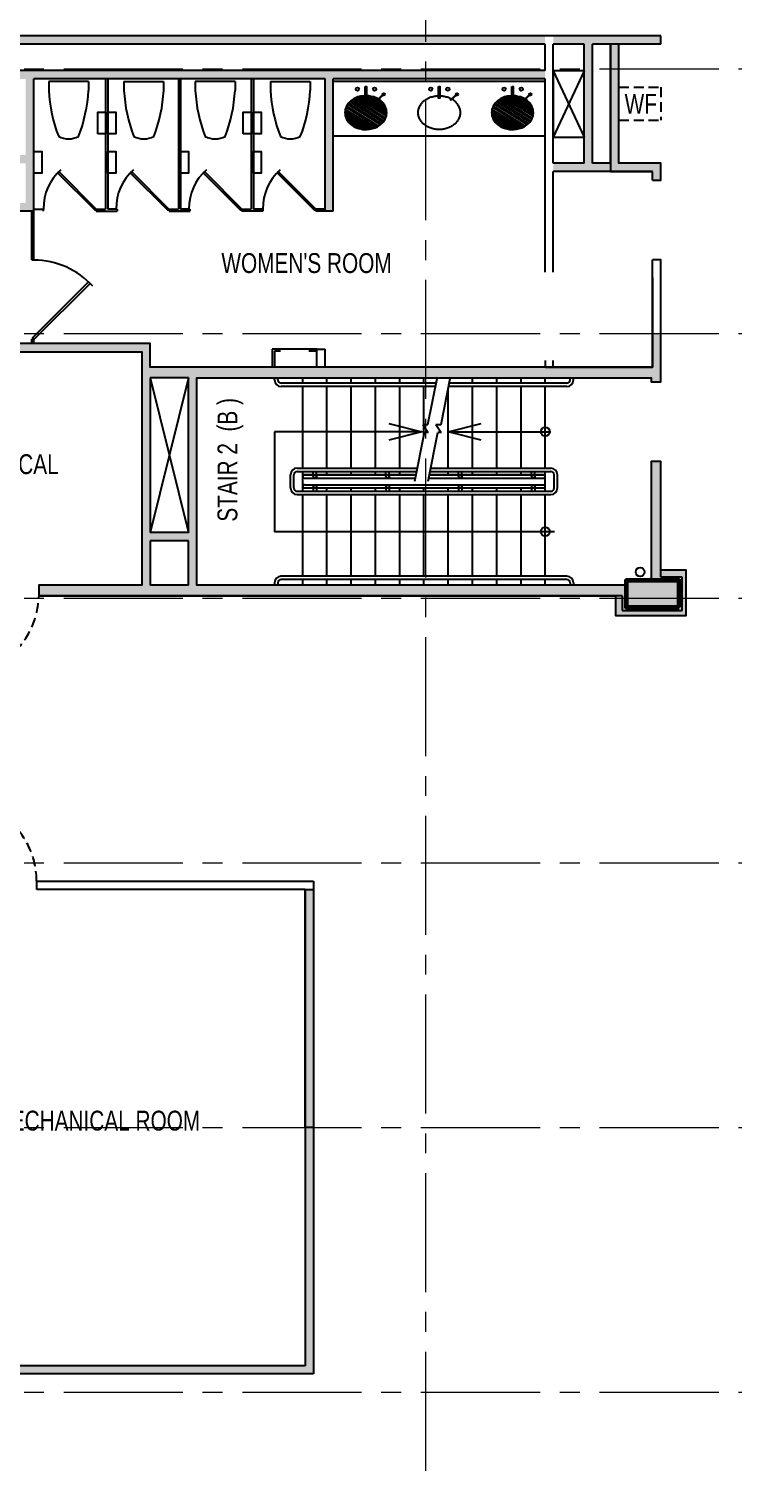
# Model space of a CAD drawing. Header units: inches. Extents: x -58 to 2079, y -173 to 1932.
# Drawn here: x 979 to 1298, y 478 to 1129 of the extents above; entities that cross this region are included whole.
import ezdxf
from ezdxf.enums import TextEntityAlignment as Align

# ---------------------------------------------------------------- set-up
doc = ezdxf.new("R2010")
doc.units = ezdxf.units.IN
doc.header["$LTSCALE"] = 72
doc.header["$MEASUREMENT"] = 0
doc.linetypes.add('CENTER2', pattern=[1.125, 0.75, -0.125, 0.125, -0.125])
doc.linetypes.add('HIDDEN4', pattern=[0.09375, 0.0625, -0.03125])
doc.layers.get('0').update_dxf_attribs({"linetype": 'CONTINUOUS'})
for name, color, linetype in [('A-Anno-Bldg', 7, 'CONTINUOUS'), ('A-Door-Demo', 7, 'HIDDEN4'), ('A-Flor-Pfix-Demo', 7, 'HIDDEN4'), ('A-Flor-Pfix-Exst', 43, 'CONTINUOUS'), ('A-Flor-Spcl', 6, 'CONTINUOUS'), ('A-Flor-Strs-Exst', 53, 'CONTINUOUS'), ('A-Wall-Bldg', 235, 'CONTINUOUS')]:
    doc.layers.add(name, color=color, linetype=linetype)
doc.layers.add('S-Cols-Patt', color=5, linetype='CONTINUOUS', lineweight=60)
doc.layers.add('S-Grid', color=8, linetype='CENTER2', lineweight=13)
doc.styles.add('1024-3rd Floor Background$0$ARIAL', font='arial.ttf', dxfattribs={"width": 0.75, "height": 12})

msp = doc.modelspace()

# ---------------------------------------------------------------- hatches: boundary and pattern name
at = {"true_color": 0x939598}
h = msp.add_hatch(color=252, dxfattribs=at)
h.dxf.hatch_style = 1
h.paths.add_polyline_path([(1159, 1110.25), (919, 1110.25), (919, 1106.5), (977.5, 1106.5), (977.5, 1072), (919, 1072), (919, 1068.25), (977.5, 1068.25), (977.5, 1050.25), (919, 1050.25), (919, 1046.5), (981.25, 1046.5), (981.25, 1106.5), (1113.25, 1106.5), (1113.25, 1046.5), (1117, 1046.5), (1117, 1106.5), (1159, 1106.5)])
h.paths.add_polyline_path([(1159, 1126), (919, 1126), (919, 1122.25), (1159, 1122.25)])
h.paths.add_polyline_path([(1213, 1126), (1159, 1126), (1159, 1122.25), (1213, 1122.25)])
h.paths.add_polyline_path([(1213, 1110.25), (1159, 1110.25), (1159, 1106.5), (1213, 1106.5)])
h.paths.add_polyline_path([(1265.5, 1126), (1216.75, 1126), (1216.75, 1122.25), (1230.75, 1122.25), (1230.75, 1111), (1234.5, 1111), (1234.5, 1122.25), (1242.75, 1122.25), (1246.5, 1122.25), (1246.5, 1122.25), (1265.5, 1122.25)])
h.paths.add_polyline_path([(1246.5, 1122.25), (1242.75, 1122.25), (1242.75, 1111), (1246.5, 1111)], flags=17)
h.paths.add_polyline_path([(1246.5, 1111), (1242.75, 1111), (1242.75, 1064.5), (1261.75, 1064.5), (1261.75, 1060.52), (1265.5, 1060.52), (1265.5, 1068.25), (1246.5, 1068.25)])
h.paths.add_polyline_path([(1234.5, 1111), (1230.75, 1111), (1230.75, 1068.25), (1216.75, 1068.25), (1216.75, 1064.5), (1242.75, 1064.5), (1242.75, 1068.25), (1234.5, 1068.25)])
h = msp.add_hatch(color=252, dxfattribs=at)
h.dxf.hatch_style = 1
h.paths.add_polyline_path([(1033.88, 986.5), (922.02, 986.5), (922.02, 991), (920.52, 991), (920.52, 982.75), (1030.12, 982.75), (1030.12, 877), (983.42, 877), (983.42, 872.12), (1245, 872.12), (1245, 863.25), (1277, 863.25), (1277, 883.75), (1265.5, 883.75), (1265.5, 933.06), (1261.12, 933.06), (1261.12, 879), (1273.77, 879), (1273.77, 867), (1249.77, 867), (1249.75, 877), (1055.12, 877), (1055.12, 971), (1261.12, 971), (1261.12, 969.06), (1265.5, 969.06), (1265.5, 991), (1261.75, 991), (1261.75, 975.75), (1213, 975.75), (1113.25, 975.75), (1108.49, 975.75), (1033.88, 975.75)])
h.paths.add_polyline_path([(1033.88, 971), (1051.38, 971), (1051.38, 900.75), (1033.88, 900.75)], flags=16)
h.paths.add_polyline_path([(1033.88, 897), (1051.38, 897), (1051.38, 877), (1033.88, 877)], flags=16)
h.paths.add_polyline_path([(922.02, 994.75), (919, 994.75), (919, 991), (922.02, 991)])
h = msp.add_hatch(color=252, dxfattribs=at)
h.dxf.hatch_style = 1
h.paths.add_polyline_path([(677.75, 536.94), (605.75, 536.94), (605.75, 567.69), (602, 567.69), (602, 536.94), (588, 536.94), (588, 567.69), (584.25, 567.69), (584.25, 536.94), (576.25, 536.94), (576.25, 567.69), (572.5, 567.69), (572.5, 532.56), (677.75, 532.56)])
h.paths.add_polyline_path([(919, 535), (892.75, 535), (892.75, 557), (919, 557), (919, 561), (892.75, 561), (892.75, 631), (889, 631), (889, 536.94), (681.5, 536.94), (681.5, 532.56), (903.25, 532.56), (903.25, 511), (907, 511), (907, 523), (919, 523)])
h.paths.add_polyline_path([(772.82, 635.19), (681.5, 635.19), (681.5, 631), (771.98, 631)])
h.paths.add_polyline_path([(776.53, 635.19), (772.82, 635.19), (771.98, 631), (775.7, 631)])
h.paths.add_polyline_path([(892.75, 633), (896.52, 633), (896.52, 635.19), (776.53, 635.19), (775.7, 631), (892.75, 631)])
h.paths.add_polyline_path([(896.52, 645), (679, 645), (679, 641.25), (681.5, 641.25), (896.52, 641.25)])
h.paths.add_polyline_path([(692.28, 739), (721.28, 739), (721.28, 742.75), (679, 742.75), (679, 739.02), (688.28, 739.03), (688.28, 645.03), (692.28, 645.03)])
h.paths.add_polyline_path([(919, 636.75), (908.52, 636.75), (908.52, 633), (919, 633)])
h.paths.add_polyline_path([(934.75, 636.75), (919, 636.75), (919, 633), (931, 633), (931, 631), (934.75, 631)])
h.paths.add_polyline_path([(934.75, 631), (931, 631), (931, 561), (919, 561), (919, 557), (931, 557), (931, 535), (919, 535), (919, 523), (931, 523), (931, 511), (935, 511), (935, 519.25), (1108, 519.25), (1108, 631), (1104.25, 631), (1104.25, 523), (934.75, 523)])
h.paths.add_polyline_path([(935, 511), (931, 511), (931, 499), (919, 499), (919, 495.25), (935, 495.25)])
h.paths.add_polyline_path([(919, 499), (907, 499), (907, 511), (903.25, 511), (903.25, 495.25), (919, 495.25)])
h = msp.add_hatch(color=252, dxfattribs=at)
h.dxf.hatch_style = 1
h.paths.add_polyline_path([(1108, 739), (1104.25, 739), (1104.25, 631), (1108, 631)])
at = {"layer": 'S-Cols-Patt'}
h = msp.add_hatch(color=256, dxfattribs=at)
h.paths.add_polyline_path([(576.28, 747), (564.28, 747), (564.28, 723), (576.28, 723)])
h.paths.add_polyline_path([(576.28, 669), (564.28, 669), (564.28, 645), (576.28, 645)])
h.paths.add_polyline_path([(1273.77, 867), (1273.77, 879), (1249.77, 879), (1249.77, 867)])
h.paths.add_polyline_path([(896.52, 991), (920.52, 991), (920.52, 967), (896.52, 967)])
h.paths.add_polyline_path([(896.32, 871), (908.32, 871), (908.32, 895), (896.32, 895)])
h.paths.add_polyline_path([(576.28, 871), (564.28, 871), (564.28, 895), (576.28, 895)])
h.paths.add_polyline_path([(576.25, 949), (564.25, 949), (564.25, 973), (576.25, 973)])

# ---------------------------------------------------------------- linework, layer by layer
at = {"layer": 'A-Door-Demo', "transparency": 33554687}
for centre, radius, start, end in [((947.41, 872.65), 36.02, 314.42108, 358.37033), ((946.45, 742.81), 36, 0, 45)]:
    msp.add_arc(centre, radius, start, end, dxfattribs=at)
at = {"layer": 'A-Flor-Pfix-Demo'}
for p, q in [((1246.5, 1102.75), (1265.5, 1102.75)), ((1265.5, 1102.75), (1265.5, 1087.75)), ((1246.5, 1087.75), (1265.5, 1087.75))]:
    msp.add_line(p, q, dxfattribs=at)
at = {"layer": 'A-Flor-Pfix-Exst'}
for p, q in [((1005.96, 1105.3), (987.96, 1105.3)), ((987.96, 1105.3), (987.96, 1101.3)), ((1005.96, 1105.3), (1005.96, 1101.3)), ((1013.74, 1106.5), (1013.74, 1047.5)), ((1014.74, 1106.5), (1014.74, 1047.5)), ((1022.07, 1105.3), (1040.07, 1105.3)), ((1022.07, 1105.3), (1022.07, 1101.3)), ((1040.07, 1105.3), (1040.07, 1101.3)), ((1046.75, 1106.5), (1046.75, 1047.5)), ((1047.75, 1106.5), (1047.75, 1047.5)), ((1072.42, 1105.3), (1054.42, 1105.3)), ((1054.42, 1105.3), (1054.42, 1101.3)), ((1072.42, 1105.3), (1072.42, 1101.3)), ((1079.76, 1106.5), (1079.76, 1047.5)), ((1080.76, 1106.5), (1080.76, 1047.5)), ((1088.54, 1105.3), (1106.54, 1105.3)), ((1088.54, 1105.3), (1088.54, 1101.3)), ((1106.54, 1105.3), (1106.54, 1101.3)), ((1117, 1105.54), (1213, 1105.54)), ((1213, 1080.5), (1117, 1080.5)), ((980.25, 1024.41), (980.25, 1046.5)), ((981.25, 1047.5), (985.5, 1047.5)), ((981.25, 1024.41), (981.25, 1046.5)), ((985.5, 1047.5), (985.5, 1046.5)), ((1009.5, 1047.5), (1013.74, 1047.5)), ((1009.5, 1047.5), (1009.5, 1046.5)), ((1009.5, 1046.5), (1018.99, 1046.5)), ((1018.99, 1047.5), (1014.74, 1047.5)), ((1018.99, 1047.5), (1018.99, 1046.5)), ((1042.5, 1047.5), (1046.75, 1047.5)), ((1042.5, 1047.5), (1042.5, 1046.5)), ((1042.5, 1047.5), (1046.75, 1047.5)), ((1042.5, 1047.5), (1042.5, 1046.5)), ((1042.5, 1046.5), (1052, 1046.5)), ((1052, 1046.5), (1042.5, 1046.5)), ((1052, 1047.5), (1047.75, 1047.5)), ((1052, 1047.5), (1047.75, 1047.5)), ((1052, 1047.5), (1052, 1046.5)), ((1052, 1047.5), (1052, 1046.5)), ((1075.51, 1047.5), (1079.76, 1047.5)), ((1075.51, 1047.5), (1075.51, 1046.5)), ((1085, 1046.5), (1075.51, 1046.5)), ((1085, 1047.5), (1080.76, 1047.5)), ((1085, 1047.5), (1085, 1046.5)), ((1113.25, 1047.5), (1109, 1047.5)), ((1109, 1047.5), (1109, 1046.5)), ((1113.25, 1046.5), (1109, 1046.5)), ((980.25, 1024.41), (981.18, 1024.41)), ((980.25, 986.5), (980.25, 988.46)), ((980.25, 988.46), (981.25, 988.46)), ((981.25, 986.5), (981.25, 988.46)), ((1089.34, 984), (1089.34, 975.75)), ((1109.5, 984), (1089.34, 984)), ((1090.34, 983), (1090.34, 975.75)), ((1092.99, 983), (1090.34, 983)), ((1109.5, 983), (1105.85, 983)), ((1109.5, 975.75), (1109.5, 984)), ((1109.5, 984), (1113.25, 984)), ((1113.25, 975.75), (1113.25, 984))]:
    msp.add_line(p, q, dxfattribs=at)
for points in [[(1131.44, 1103.07), (1131.98, 1103.07), (1131.98, 1097.73), (1131.44, 1097.73)], [(1164.7, 1103.07), (1165.24, 1103.07), (1165.24, 1097.73), (1164.7, 1097.73)], [(1197.95, 1103.07), (1198.49, 1103.07), (1198.49, 1097.73), (1197.95, 1097.73)], [(1139.75, 1099.58), (1136.95, 1096.95), (1137.11, 1096.78), (1139.92, 1099.41)], [(1173, 1099.58), (1170.2, 1096.95), (1170.36, 1096.78), (1173.17, 1099.41)], [(1206.26, 1099.58), (1203.45, 1096.95), (1203.62, 1096.78), (1206.42, 1099.41)], [(1010.15, 1081.59), (1010.15, 1091.38), (1013.74, 1091.38), (1013.74, 1081.59)], [(1014.74, 1081.59), (1014.74, 1091.38), (1018.33, 1091.38), (1018.33, 1081.59)], [(1076.17, 1081.59), (1076.17, 1091.38), (1079.76, 1091.38), (1079.76, 1081.59)], [(1080.76, 1081.59), (1080.76, 1091.38), (1084.34, 1091.38), (1084.34, 1081.59)], [(981.25, 1063.71), (981.25, 1073.5), (984.84, 1073.5), (984.84, 1063.71)], [(1014.74, 1063.71), (1014.74, 1073.5), (1018.33, 1073.5), (1018.33, 1063.71)], [(1047.75, 1063.71), (1047.75, 1073.5), (1051.34, 1073.5), (1051.34, 1063.71)], [(1080.76, 1063.71), (1080.76, 1073.5), (1084.34, 1073.5), (1084.34, 1063.71)], [(992.56, 1064.47), (1009.53, 1047.5), (1008.96, 1046.93), (991.99, 1063.9)], [(1025.51, 1064.47), (1042.48, 1047.5), (1041.91, 1046.93), (1024.94, 1063.9)], [(1058.54, 1064.47), (1075.51, 1047.5), (1074.94, 1046.93), (1057.97, 1063.9)], [(1092.03, 1064.47), (1109, 1047.5), (1108.44, 1046.93), (1091.47, 1063.9)], [(1006.7, 1013.77), (981.25, 988.32), (980.54, 989.03), (1006, 1014.48)]]:
    msp.add_lwpolyline(points, close=True, dxfattribs=at)
for points in [[(1170.86, 1097.24, -0.028088), (1171.72, 1096.63, -0.050102), (1172.9, 1095.46, -0.054326), (1173.78, 1094.13, -0.058065), (1174.32, 1092.69, -0.060308), (1174.5, 1091.19, -0.060308), (1174.32, 1089.69, -0.058065), (1173.78, 1088.25, -0.054326), (1172.9, 1086.92, -0.050102), (1171.72, 1085.75, -0.046205), (1170.28, 1084.8, -0.043102), (1168.63, 1084.09, -0.040993), (1166.85, 1083.65, -0.039935), (1165, 1083.5, -0.039935), (1163.15, 1083.65, -0.040993), (1161.36, 1084.09, -0.043102), (1159.72, 1084.8, -0.046205), (1158.28, 1085.75, -0.050102), (1157.1, 1086.92, -0.054326), (1156.22, 1088.25, -0.058065), (1155.68, 1089.69, -0.060308), (1155.5, 1091.19, -0.060308), (1155.68, 1092.69, -0.058065), (1156.22, 1094.13, -0.054326), (1157.1, 1095.46, -0.050102), (1158.28, 1096.63, -0.046205), (1159.72, 1097.58, -0.043102), (1161.36, 1098.29, -0.040993), (1163.15, 1098.73, -0.033449), (1164.7, 1098.88)], [(1165.24, 1098.88, -0.034799), (1166.85, 1098.73, -0.040993), (1168.63, 1098.29, -0.043102), (1170.28, 1097.58, -0.011409), (1170.65, 1097.37)]]:
    msp.add_lwpolyline(points, format="xyb", dxfattribs=at)
for centre, radius in [((1127.93, 1101.9), 0.75), ((1135.68, 1101.9), 0.75), ((1161.18, 1101.9), 0.75), ((1168.93, 1101.9), 0.75), ((1194.43, 1101.9), 0.75), ((1202.19, 1101.9), 0.75), ((1139.86, 1099.45), 0.5), ((1173.11, 1099.45), 0.5), ((1206.37, 1099.45), 0.5)]:
    msp.add_circle(centre, radius, dxfattribs=at)
for centre, radius, start, end in [((1055.59, 1104.81), 67.72, 182.97061, 201.21891), ((938.33, 1104.81), 67.72, 338.78109, 357.02939), ((1089.7, 1104.81), 67.72, 182.97061, 201.21891), ((972.45, 1104.81), 67.72, 338.78109, 357.02939), ((1122.05, 1104.81), 67.72, 182.97061, 201.21891), ((1004.8, 1104.81), 67.72, 338.78109, 357.02939), ((1156.16, 1104.81), 67.72, 182.97061, 201.21891), ((1038.91, 1104.81), 67.72, 338.78109, 357.02939), ((996.96, 1089.92), 10.62, 244.94239, 295.05762), ((1031.07, 1089.92), 10.62, 244.94238, 295.05761), ((1063.42, 1089.92), 10.62, 244.94239, 295.05762), ((1097.54, 1089.92), 10.62, 244.94238, 295.05761), ((1009.53, 1047.5), 24, 132.08356, 180), ((1042.48, 1047.5), 24, 132.08356, 180), ((1075.51, 1047.5), 24, 132.08356, 180), ((1109, 1047.5), 24, 132.08356, 180), ((981.25, 988.32), 36, 42.08356, 90)]:
    msp.add_arc(centre, radius, start, end, dxfattribs=at)
at = {"layer": 'A-Flor-Spcl'}
for p, q in [((1216.75, 1110.11), (1230.75, 1080.11)), ((1216.75, 1110.11), (1216.75, 1080.11)), ((1230.75, 1110.11), (1216.75, 1110.11)), ((1230.75, 1110.11), (1216.75, 1080.11)), ((1230.75, 1080.11), (1230.75, 1110.11)), ((1216.75, 1080.11), (1230.75, 1080.11)), ((1051.38, 971), (1033.88, 900.75)), ((1033.88, 971), (1051.38, 900.75))]:
    msp.add_line(p, q, dxfattribs=at)
msp.add_circle((1256.12, 882.89), 2, dxfattribs=at)
at = {"layer": 'A-Flor-Strs-Exst'}
for p, q in [((1090.38, 970), (1090.38, 971)), ((1091.88, 970), (1091.88, 971)), ((1103.12, 968.5), (1103.12, 971)), ((1114.12, 968.5), (1114.12, 971)), ((1125.12, 968.5), (1125.12, 971)), ((1136.12, 968.5), (1136.12, 971)), ((1147.12, 968.5), (1147.12, 971)), ((1158.12, 968.5), (1158.12, 971)), ((1159.91, 949.78), (1164.21, 971.34)), ((1165.88, 949.78), (1170.17, 971.34)), ((1180.12, 968.5), (1180.12, 971)), ((1191.12, 968.5), (1191.12, 971)), ((1202.12, 968.5), (1202.12, 971)), ((1213.12, 968.5), (1213.12, 971)), ((1224.36, 970), (1224.36, 971)), ((1225.86, 970), (1225.86, 971)), ((1163.64, 968.5), (1093.38, 968.5)), ((1163.34, 967), (1093.38, 967)), ((1103.12, 930), (1103.12, 967)), ((1114.12, 930), (1114.12, 967)), ((1125.12, 930), (1125.12, 967)), ((1136.12, 930), (1136.12, 967)), ((1147.12, 930), (1147.12, 967)), ((1158.12, 949.78), (1158.12, 967)), ((1169.12, 930), (1169.12, 966.07)), ((1222.86, 967), (1169.31, 967)), ((1222.86, 968.5), (1169.61, 968.5)), ((1180.12, 930), (1180.12, 967)), ((1191.12, 930), (1191.12, 967)), ((1202.12, 930), (1202.12, 967)), ((1213.12, 930), (1213.12, 967)), ((1157.2, 946.42), (1090.29, 946.42)), ((1090.29, 946.42), (1090.29, 901.14)), ((1153.98, 924.06), (1158.4, 946.22)), ((1157.55, 949.78), (1159.91, 949.78)), ((1157.55, 949.78), (1159.95, 946.22)), ((1158.12, 944.86), (1158.12, 948.92)), ((1159.95, 946.22), (1158.4, 946.22)), ((1159.94, 924.06), (1164.36, 946.22)), ((1163.51, 949.78), (1165.88, 949.78)), ((1163.51, 949.78), (1165.91, 946.22)), ((1165.91, 946.22), (1164.36, 946.22)), ((1169.12, 946.5), (1215.63, 946.5)), ((1097.59, 920.98), (1097.59, 927.01)), ((1099.09, 921), (1099.09, 926.99)), ((1100.59, 930), (1155.16, 930)), ((1100.59, 928.5), (1154.87, 928.5)), ((1103.12, 927), (1103.12, 928.5)), ((1103.12, 927), (1154.57, 927)), ((1103.12, 921), (1103.12, 927)), ((1154.57, 927), (1103.88, 927)), ((1103.88, 925.5), (1154.27, 925.5)), ((1107.88, 926.24), (1107.88, 928.5)), ((1109.38, 926.24), (1109.38, 928.5)), ((1114.12, 927), (1114.12, 928.5)), ((1125.12, 927), (1125.12, 928.5)), ((1136.12, 927), (1136.12, 928.5)), ((1140.87, 926.2), (1140.87, 928.46)), ((1142.37, 926.2), (1142.37, 928.46)), ((1147.12, 927), (1147.12, 928.5)), ((1160.23, 925.5), (1212.38, 925.5)), ((1160.53, 927), (1213.12, 927)), ((1212.38, 927), (1160.53, 927)), ((1160.83, 928.5), (1215.62, 928.5)), ((1161.13, 930), (1215.62, 930)), ((1169.12, 927), (1169.12, 928.5)), ((1173.78, 926.22), (1173.78, 928.49)), ((1175.28, 926.22), (1175.28, 928.49)), ((1180.12, 927), (1180.12, 928.5)), ((1191.12, 927), (1191.12, 928.5)), ((1202.12, 927), (1202.12, 928.5)), ((1206.88, 926.24), (1206.88, 928.5)), ((1208.38, 926.24), (1208.38, 928.5)), ((1213.12, 927.02), (1213.12, 928.5)), ((1213.12, 920.5), (1213.12, 927)), ((1217.12, 921), (1217.12, 927)), ((1218.62, 921), (1218.62, 926.99)), ((1100.59, 919.5), (1215.67, 919.5)), ((1100.59, 918), (1215.67, 918)), ((1103.12, 919.5), (1103.12, 921.02)), ((1103.12, 921), (1213.12, 921)), ((1103.12, 881), (1103.12, 918)), ((1103.77, 921), (1212.41, 921)), ((1103.88, 922.5), (1212.39, 922.5)), ((1107.88, 921.75), (1107.88, 919.5)), ((1109.38, 921.75), (1109.38, 919.5)), ((1114.12, 919.5), (1114.12, 921)), ((1114.12, 881), (1114.12, 918)), ((1125.12, 919.5), (1125.12, 921)), ((1125.12, 881), (1125.12, 918)), ((1136.12, 919.5), (1136.12, 921)), ((1136.12, 881), (1136.12, 918)), ((1140.87, 921.78), (1140.87, 919.52)), ((1142.37, 921.78), (1142.37, 919.52)), ((1147.12, 919.5), (1147.12, 921)), ((1147.12, 881), (1147.12, 918)), ((1158.12, 919.5), (1158.12, 921)), ((1158.12, 881), (1158.12, 918)), ((1169.12, 919.5), (1169.12, 921)), ((1169.12, 881), (1169.12, 918)), ((1173.78, 921.78), (1173.78, 919.52)), ((1175.28, 921.78), (1175.28, 919.52)), ((1180.12, 919.5), (1180.12, 921)), ((1180.12, 881), (1180.12, 918)), ((1191.12, 919.5), (1191.12, 921)), ((1191.12, 881), (1191.12, 918)), ((1202.12, 919.5), (1202.12, 921)), ((1202.12, 881), (1202.12, 918)), ((1206.88, 921.82), (1206.88, 919.5)), ((1208.38, 921.82), (1208.38, 919.5)), ((1213.12, 919.5), (1213.12, 922.74)), ((1213.12, 881), (1213.12, 918)), ((1217.36, 901.14), (1090.29, 901.14)), ((1222.87, 881), (1093.08, 881)), ((1222.87, 879.5), (1093.17, 879.5)), ((1103.12, 877), (1103.12, 879.5)), ((1114.12, 877), (1114.12, 879.5)), ((1125.12, 877), (1125.12, 879.5)), ((1136.12, 877), (1136.12, 879.5)), ((1147.12, 877), (1147.12, 879.5)), ((1158.12, 877), (1158.12, 879.5)), ((1169.12, 877), (1169.12, 879.5)), ((1180.12, 877), (1180.12, 879.5)), ((1191.12, 877), (1191.12, 879.5)), ((1202.12, 877), (1202.12, 879.5)), ((1213.12, 877), (1213.12, 879.5)), ((1090.38, 878.01), (1090.38, 877.01)), ((1091.88, 878.01), (1091.88, 877.01)), ((1224.37, 878), (1224.37, 877)), ((1225.87, 878), (1225.87, 877))]:
    msp.add_line(p, q, dxfattribs=at)
for points in [[(1142.2, 950.17), (1157.2, 946.42), (1142.2, 942.67)], [(1184.12, 942.75), (1169.12, 946.5), (1184.12, 950.25)]]:
    msp.add_lwpolyline(points, dxfattribs=at)
for centre, radius in [((1213.12, 946.51), 2), ((1108.63, 926.25), 0.75), ((1141.63, 926.25), 0.75), ((1174.53, 926.25), 0.75), ((1207.63, 926.25), 0.75), ((1108.63, 921.75), 0.75), ((1141.63, 921.75), 0.75), ((1174.53, 921.75), 0.75), ((1207.64, 921.75), 0.75), ((1213.12, 901.18), 2)]:
    msp.add_circle(centre, radius, dxfattribs=at)
for centre, radius, start, end in [((1093.38, 970), 3, 180, 270), ((1093.38, 970), 1.5, 180, 270), ((1222.86, 970), 1.5, 270, 0), ((1222.86, 970), 3, 270, 0), ((1100.59, 927), 3, 90, 180), ((1100.59, 927), 1.5, 90, 180), ((1103.88, 926.25), 0.75, 89.99893, 270.00108), ((1212.37, 926.25), 0.75, 270.00108, 89.99893), ((1215.62, 926.99), 3, 0, 90), ((1215.62, 927), 1.5, 0, 90), ((1100.59, 921), 3, 180, 270), ((1100.59, 921), 1.5, 180, 270), ((1103.88, 921.75), 0.75, 89.99893, 270.00108), ((1212.39, 921.75), 0.75, 270.00107, 89.99892), ((1215.62, 921), 3, 270, 0), ((1215.62, 921), 1.5, 270, 0), ((1093.38, 878.01), 3, 90, 180), ((1093.38, 878.01), 1.5, 90, 180), ((1222.87, 878), 3, 0, 90), ((1222.87, 878), 1.5, 0, 90)]:
    msp.add_arc(centre, radius, start, end, dxfattribs=at)
at = {"layer": 'A-Wall-Bldg'}
for p, q in [((1265.5, 1126), (572.5, 1126)), ((1213, 1122.25), (664, 1122.25)), ((1213, 1110.25), (1213, 1122.25)), ((1216.75, 1068.25), (1216.75, 1122.25)), ((1230.75, 1122.25), (1216.75, 1122.25)), ((1230.75, 1068.25), (1230.75, 1122.25)), ((1234.5, 1068.25), (1234.5, 1122.25)), ((1242.75, 1122.25), (1234.5, 1122.25)), ((1242.75, 1068.25), (1242.75, 1122.25)), ((1246.5, 1068.25), (1246.5, 1122.25)), ((1265.5, 1122.25), (1246.5, 1122.25)), ((1265.5, 1122.25), (1265.5, 1126)), ((1213, 1110.25), (917.5, 1110.25)), ((981.25, 1046.5), (981.25, 1106.5)), ((1113.25, 1106.5), (981.25, 1106.5)), ((1113.25, 1046.5), (1113.25, 1106.5)), ((1213, 1106.5), (1117, 1106.5)), ((1117, 1046.5), (1117, 1106.5)), ((1213, 1018.79), (1213, 1106.5)), ((1230.75, 1068.25), (1216.75, 1068.25)), ((1242.75, 1068.25), (1234.5, 1068.25)), ((1265.5, 1068.25), (1246.5, 1068.25)), ((1265.5, 1064.5), (1265.5, 1068.25)), ((1261.75, 1064.5), (1216.75, 1064.5)), ((1216.75, 1018.79), (1216.75, 1064.5)), ((1261.75, 1060.52), (1261.75, 1064.5)), ((981.25, 1046.5), (917.5, 1046.5)), ((1117, 1046.5), (1113.25, 1046.5)), ((1261.75, 975.75), (1261.75, 1024.52)), ((1265.5, 969.06), (1265.5, 1016.5)), ((1261.75, 975.75), (1261.75, 1000.14)), ((1213, 978.79), (1213, 975.75)), ((1216.75, 975.75), (1216.75, 978.79)), ((1033.88, 971), (1033.88, 900.75)), ((1051.38, 971), (1033.88, 971)), ((1051.38, 900.75), (1051.38, 971)), ((1213, 975.75), (1113.25, 975.75)), ((1213.24, 975.75), (1216.74, 975.75)), ((1261.75, 975.75), (1216.75, 975.75)), ((1216.75, 975.75), (1261.75, 975.75)), ((1265.5, 880.55), (1265.5, 933.06)), ((1051.38, 900.75), (1033.88, 900.75)), ((1033.88, 897), (1033.88, 877)), ((1051.38, 897), (1033.88, 897)), ((1051.38, 877), (1051.38, 897)), ((1275.25, 880.55), (1265.5, 880.55)), ((1275.25, 865.5), (1275.25, 880.55)), ((1051.38, 877), (1033.88, 877)), ((1248, 872.12), (983.42, 872.12)), ((1248, 872.12), (1248, 865.5)), ((1248, 865.5), (1275.25, 865.5)), ((982.52, 739), (982.52, 742.75)), ((982.52, 742.75), (1108, 742.75)), ((1104.25, 739), (982.52, 739)), ((1104.25, 523), (934.75, 523)), ((1108, 519.25), (935, 519.25))]:
    msp.add_line(p, q, dxfattribs=at)
at = {"layer": 'A-Wall-Bldg', "transparency": 33554687}
for p, q in [((1108, 742.75), (1108, 519.25)), ((1104.25, 739), (1104.25, 523))]:
    msp.add_line(p, q, dxfattribs=at)
at = {"layer": 'A-Wall-Bldg'}
for points in [[(1261.75, 1060.52), (1265.5, 1060.52), (1265.5, 1068.25), (1246.5, 1068.25), (1246.5, 1122.25), (1246.5, 1122.25), (1242.75, 1122.25), (1242.75, 1064.5), (1261.75, 1064.5)], [(1261.75, 1016.5), (1261.75, 975.75), (1213, 975.75), (1113.25, 975.75), (1108.49, 975.75), (1033.88, 975.75), (1033.88, 986.5), (922.02, 986.5), (922.02, 994.75), (917.5, 994.75), (917.5, 1110.25), (913.75, 1110.25), (913.75, 1108.75), (913.75, 991), (920.52, 991), (920.52, 982.75)], [(920.52, 982.75), (1030.12, 982.75), (1030.12, 877), (983.42, 877), (983.42, 872.12), (1245, 872.12), (1245, 863.25), (1277, 863.25), (1277, 883.75), (1265.5, 883.75), (1265.5, 933.06), (1261.12, 933.06), (1261.12, 879), (1273.77, 879), (1273.77, 867), (1249.77, 867), (1249.75, 877), (1055.12, 877), (1055.12, 971), (1261.12, 971), (1261.12, 969.06), (1265.5, 969.06), (1265.5, 1024.52), (1261.75, 1024.52)]]:
    msp.add_lwpolyline(points, dxfattribs=at)
at = {"layer": 'A-Wall-Bldg', "transparency": 33554687}
msp.add_lwpolyline([(1104.25, 739), (1108, 739), (1108, 631), (1104.25, 631)], close=True, dxfattribs=at)
at = {"layer": 'S-Cols-Patt', "linetype": 'Continuous'}
msp.add_lwpolyline([(1273.77, 867), (1273.77, 879), (1249.77, 879), (1249.77, 867)], close=True, dxfattribs=at)
at = {"layer": 'S-Grid', "linetype": 'CENTER2'}
for p, q in [((-58.25, 1111), (2079.24, 1111)), ((-58.25, 991), (2079.24, 991)), ((-58.25, 871), (2079.24, 871)), ((-58.25, 751), (2079.24, 751)), ((-58.25, 631), (2079.24, 631)), ((-58.25, 511), (2079.24, 511))]:
    msp.add_line(p, q, dxfattribs=at)
at = {"layer": 'S-Grid', "linetype": 'CENTER2', "flags": 128}
msp.add_lwpolyline([(1159, -172.63), (1159, 1932.4)], dxfattribs=at)

# ---------------------------------------------------------------- texts
at = {"layer": 'A-Anno-Bldg', "style": '1024-3rd Floor Background$0$ARIAL', "width": 0.75}
for s, p in [("WOMEN'S ROOM", (1104.86, 1022.98)), ('ELECTRICAL', (963.39, 931.8)), ('MECHANICAL ROOM', (1009.75, 634.14))]:
    msp.add_text(s, height=9, dxfattribs=at).set_placement(p, align=Align.MIDDLE)
msp.add_text('STAIR 2  (B )', height=9, rotation=90, dxfattribs=at).set_placement((1070.11, 933.76), align=Align.MIDDLE)
at = {"layer": 'A-Flor-Pfix-Demo', "style": '1024-3rd Floor Background$0$ARIAL', "width": 0.75}
msp.add_text('WF', height=9, dxfattribs=at).set_placement((1256.42, 1095.2), align=Align.MIDDLE)

# ---------------------------------------------------------------- meshes
at = {"layer": 'A-Flor-Pfix-Exst'}
mesh = msp.add_polyface(dxfattribs=at)
corners = [(1126.47, 1084.8), (1125.03, 1085.75), (1126.81, 1084.65), (1124.36, 1086.41), (1128.11, 1084.09), (1123.85, 1086.92), (1128.61, 1083.96), (1123.31, 1087.73), (1129.89, 1083.65), (1122.97, 1088.25), (1130.46, 1083.6), (1122.63, 1089.15), (1131.74, 1083.5), (1122.43, 1089.69), (1132.34, 1083.55), (1122.31, 1090.65), (1133.6, 1083.65), (1122.25, 1091.19), (1134.18, 1083.79), (1122.36, 1092.16), (1135.38, 1084.09), (1122.43, 1092.69), (1135.93, 1084.32), (1122.78, 1093.63), (1137.02, 1084.8), (1122.97, 1094.13), (1137.51, 1085.12), (1123.54, 1095), (1138.46, 1085.75), (1123.85, 1095.46), (1138.87, 1086.15), (1124.62, 1096.23), (1139.64, 1086.92), (1125.03, 1096.63), (1139.95, 1087.38), (1125.98, 1097.26), (1140.52, 1088.25), (1126.47, 1097.58), (1140.71, 1088.75), (1127.56, 1098.06), (1141.06, 1089.69), (1128.11, 1098.29), (1141.13, 1090.22), (1141.24, 1091.19), (1129.31, 1098.59), (1141.24, 1091.19), (1141.18, 1091.73), (1129.89, 1098.73), (1141.06, 1092.69), (1131.15, 1098.83), (1140.86, 1093.23), (1131.74, 1098.88), (1140.52, 1094.13), (1133.03, 1098.78), (1140.18, 1094.65), (1133.6, 1098.73), (1139.64, 1095.46), (1134.88, 1098.42), (1139.13, 1095.97), (1135.38, 1098.29), (1138.46, 1096.63), (1136.68, 1097.73), (1137.02, 1097.58)]
mesh.append_faces([[corners[k] for k in face] for face in [(0, 0, 2, 1), (1, 2, 4, 3), (3, 4, 6, 5), (5, 6, 8, 7), (7, 8, 10, 9), (9, 10, 12, 11), (11, 12, 14, 13), (13, 14, 16, 15), (15, 16, 18, 17), (17, 18, 20, 19), (19, 20, 22, 21), (21, 22, 24, 23), (23, 24, 26, 25), (25, 26, 28, 27), (27, 28, 30, 29), (29, 30, 32, 31), (31, 32, 34, 33), (33, 34, 36, 35), (35, 36, 38, 37), (37, 38, 40, 39), (39, 40, 42, 41), (41, 42, 45, 44), (44, 43, 46, 47), (47, 46, 48, 49), (49, 48, 50, 51), (51, 50, 52, 53), (53, 52, 54, 55), (55, 54, 56, 57), (57, 56, 58, 59), (59, 58, 60, 61), (61, 60, 62, 62)]], dxfattribs={"vtx0": -1, "vtx2": -1})
mesh = msp.add_polyface(dxfattribs=at)
corners = [(1192.98, 1084.8), (1193.32, 1084.65), (1191.54, 1085.75), (1194.62, 1084.09), (1190.87, 1086.41), (1195.12, 1083.96), (1190.35, 1086.92), (1196.4, 1083.65), (1189.82, 1087.73), (1196.97, 1083.6), (1189.48, 1088.25), (1198.25, 1083.5), (1189.14, 1089.15), (1198.84, 1083.55), (1188.94, 1089.69), (1200.11, 1083.65), (1188.82, 1090.65), (1188.75, 1091.19), (1200.69, 1083.79), (1188.75, 1091.19), (1188.87, 1092.16), (1201.89, 1084.09), (1188.94, 1092.69), (1202.43, 1084.32), (1189.29, 1093.63), (1203.53, 1084.8), (1189.48, 1094.13), (1204.02, 1085.12), (1190.05, 1095), (1204.97, 1085.75), (1190.35, 1095.46), (1205.37, 1086.15), (1191.13, 1096.23), (1206.15, 1086.92), (1191.54, 1096.63), (1206.46, 1087.38), (1192.49, 1097.26), (1207.03, 1088.25), (1192.98, 1097.58), (1207.22, 1088.75), (1194.07, 1098.06), (1207.57, 1089.69), (1194.62, 1098.29), (1207.63, 1090.22), (1195.82, 1098.59), (1207.75, 1091.19), (1196.4, 1098.73), (1207.69, 1091.73), (1197.66, 1098.83), (1207.57, 1092.69), (1198.25, 1098.88), (1207.37, 1093.23), (1199.54, 1098.78), (1207.03, 1094.13), (1200.11, 1098.73), (1206.69, 1094.65), (1201.38, 1098.42), (1206.15, 1095.46), (1201.89, 1098.29), (1205.64, 1095.97), (1203.19, 1097.73), (1204.97, 1096.63), (1203.53, 1097.58)]
mesh.append_faces([[corners[k] for k in face] for face in [(0, 0, 1, 2), (2, 1, 3, 4), (4, 3, 5, 6), (6, 5, 7, 8), (8, 7, 9, 10), (10, 9, 11, 12), (12, 11, 13, 14), (14, 13, 15, 16), (16, 15, 18, 19), (17, 18, 21, 20), (20, 21, 23, 22), (22, 23, 25, 24), (24, 25, 27, 26), (26, 27, 29, 28), (28, 29, 31, 30), (30, 31, 33, 32), (32, 33, 35, 34), (34, 35, 37, 36), (36, 37, 39, 38), (38, 39, 41, 40), (40, 41, 43, 42), (42, 43, 45, 44), (44, 45, 47, 46), (46, 47, 49, 48), (48, 49, 51, 50), (50, 51, 53, 52), (52, 53, 55, 54), (54, 55, 57, 56), (56, 57, 59, 58), (58, 59, 61, 60), (60, 61, 62, 62)]], dxfattribs={"vtx0": -1, "vtx2": -1})

doc.saveas('drawing.dxf')
